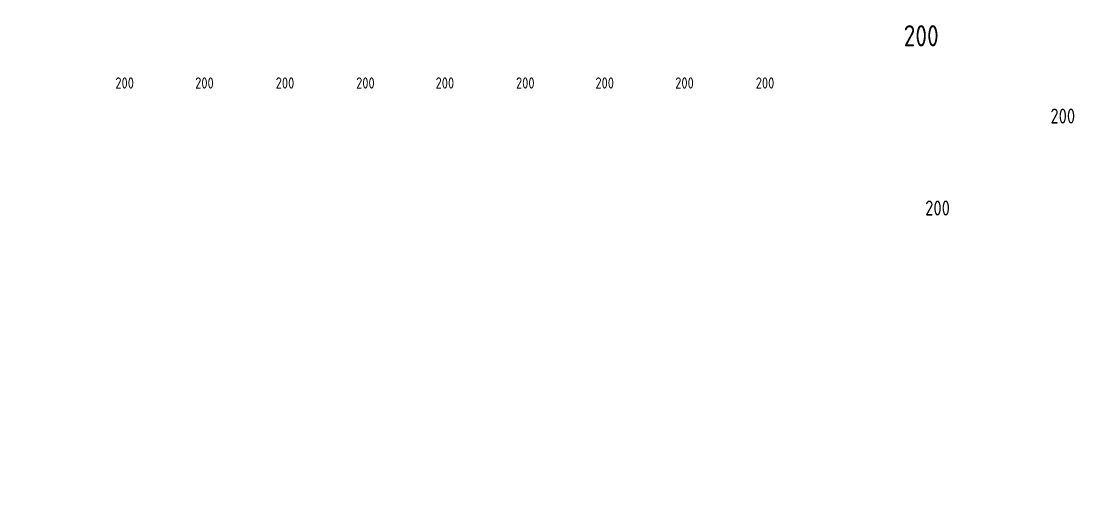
# Model space of a CAD drawing. Header units: millimetres. Extents: x 24859265 to 26550985, y 32092698 to 33532929.
# Drawn here: x 26072694 to 26099087, y 33017947 to 33030170 of the extents above; entities that cross this region are included whole.
import ezdxf

# ---------------------------------------------------------------- set-up
doc = ezdxf.new("R2010")
doc.units = ezdxf.units.MM
doc.styles.add('GOST 2.304', font='GOST_0.TTF')

msp = doc.modelspace()

# ---------------------------------------------------------------- wipeouts: each hides what was drawn before it
for points in [[(26094713.4513, 33030170.2958), (26094713.4513, 33029408.6799), (26095377.8258, 33029477.0306), (26095729.5499, 33029467.267), (26095763.7425, 33030141.005)], [(26075036.6327, 33028816.4984), (26075036.6327, 33028435.6904), (26075368.8199, 33028469.8658), (26075544.682, 33028464.984), (26075561.7782, 33028801.853)], [(26077029.7623, 33028816.4984), (26077029.7623, 33028435.6904), (26077361.9496, 33028469.8658), (26077537.8116, 33028464.984), (26077554.9079, 33028801.853)], [(26079041.3759, 33028816.4984), (26079041.3759, 33028435.6904), (26079373.5632, 33028469.8658), (26079549.4252, 33028464.984), (26079566.5215, 33028801.853)], [(26081049.5143, 33028816.4984), (26081049.5143, 33028435.6904), (26081381.7015, 33028469.8658), (26081557.5636, 33028464.984), (26081574.6599, 33028801.853)], [(26083034.3301, 33028816.4984), (26083034.3301, 33028435.6904), (26083366.5174, 33028469.8658), (26083542.3795, 33028464.984), (26083559.4757, 33028801.853)], [(26085042.5841, 33028816.4984), (26085042.5841, 33028435.6904), (26085374.7714, 33028469.8658), (26085550.6335, 33028464.984), (26085567.7297, 33028801.853)], [(26087026.3897, 33028816.4984), (26087026.3897, 33028435.6904), (26087358.5769, 33028469.8658), (26087534.439, 33028464.984), (26087551.5353, 33028801.853)], [(26089019.3733, 33028816.4984), (26089019.3733, 33028435.6904), (26089351.5605, 33028469.8658), (26089527.4226, 33028464.984), (26089544.5189, 33028801.853)], [(26091030.5061, 33028816.4984), (26091030.5061, 33028435.6904), (26091362.6933, 33028469.8658), (26091538.5554, 33028464.984), (26091555.6516, 33028801.853)], [(26098386.4049, 33028053.9953), (26098386.4049, 33027546.2514), (26098829.3213, 33027591.8186), (26099063.804, 33027585.3095), (26099086.599, 33028034.4681)], [(26095258.7139, 33025758.2975), (26095258.7139, 33025250.5536), (26095701.6303, 33025296.1208), (26095936.113, 33025289.6117), (26095958.9081, 33025738.7703)], [(26072731.3291, 33018399.3964), (26073201.2663, 33018388.6399), (26073125.9308, 33017960.2138), (26072767.2014, 33017962.0065), (26072693.6613, 33018108.9983)], [(26077855.5884, 33018399.3964), (26078325.5257, 33018388.6399), (26078250.1902, 33017960.2138), (26077891.4608, 33017962.0065), (26077817.9207, 33018108.9983)], [(26092315.9167, 33018385.7936), (26092785.854, 33018375.0371), (26092710.5184, 33017946.6109), (26092351.7891, 33017948.4037), (26092278.249, 33018095.3955)], [(26097336.2961, 33018385.7936), (26097806.2333, 33018375.0371), (26097730.8978, 33017946.6109), (26097372.1684, 33017948.4037), (26097298.6283, 33018095.3955)]]:
    msp.add_wipeout(points)

# ---------------------------------------------------------------- next in the draw order: texts
at = {"attachment_point": 1, "style": 'GOST 2.304'}
for width, insert, char_height in [(530, (26094735.3496, 33030070.6574), 530), (179.818115, (26075047.5818, 33028766.6792), 280), (179.818115, (26077040.7115, 33028766.6792), 280), (179.818115, (26079052.3251, 33028766.6792), 280), (179.818115, (26081060.4634, 33028766.6792), 280), (179.818115, (26083045.2793, 33028766.6792), 280), (179.818115, (26085053.5333, 33028766.6792), 280), (179.818115, (26087037.3388, 33028766.6792), 280), (179.818115, (26089030.3224, 33028766.6792), 280), (179.818115, (26091041.4552, 33028766.6792), 280), (179.818115, (26098401.0038, 33027987.5698), 373.33333), (179.818115, (26095273.3128, 33025691.8719), 373.33333)]:
    msp.add_mtext_dynamic_manual_height_columns('200', width=width, gutter_width=12.5, heights=[0], dxfattribs=dict(at, insert=insert, char_height=char_height))

doc.saveas('drawing.dxf')
